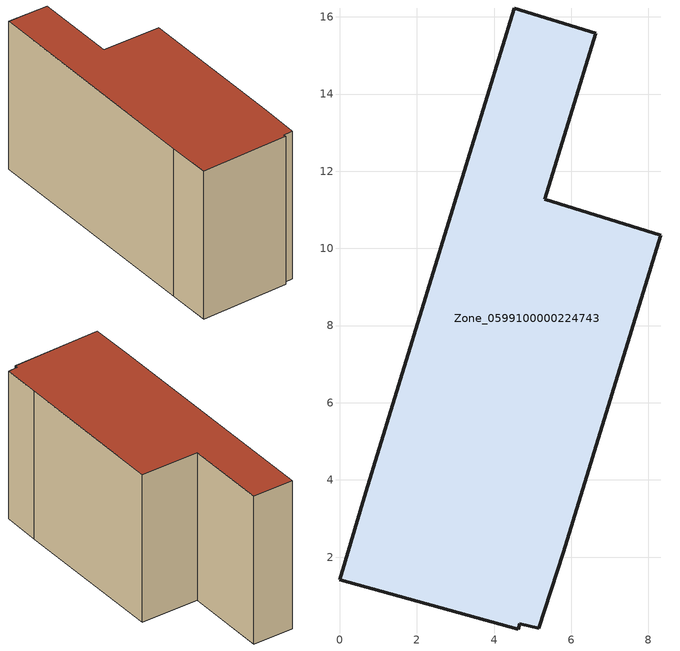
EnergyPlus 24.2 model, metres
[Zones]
Zone_0599100000224743
 floor ground (C_G): 0.68,3.68 4.53,16.23 6.64,15.58 5.31,11.27 8.32,10.34 5.8,2.11 5.16,0.15 4.66,0.28 4.62,0.14 0,1.42 z0
 wall outside (C_F): 5.31,11.27 6.64,15.58 4.53,16.23 0.68,3.68 0,1.42 4.62,0.14 4.66,0.28 5.16,0.15 5.8,2.11 8.32,10.34 5.31,11.27 z0:8.29
 roof outside (C_R): 5.16,0.15 5.8,2.11 8.32,10.34 5.31,11.27 6.64,15.58 4.53,16.23 0.68,3.68 0,1.42 4.62,0.14 4.66,0.28 z8.29
[BUILDING]
Pand.0599100000224743: North Axis=0; Terrain=City; Loads Convergence Tolerance Value=0.04; Temperature Convergence Tolerance Value=0.4; Solar Distribution=FullExterior; Maximum Number of Warmup Days=25; Minimum Number of Warmup Days=1
[Site:Location]
Rotterdam.The.Hague.AP_ZH_NLD Design_Conditions: Latitude=51.96; Longitude=4.45; Time Zone=1; Elevation=-4.5
[SITE:GROUNDTEMPERATURE:BUILDINGSURFACE]
18, 18, 18, 18, 18, 18, 18, 18, 18, 18, 18, 18
[MATERIAL] Thermal Absorptance=0.9; Solar Absorptance=0.7; Visible Absorptance=0.7
Name | Roughness | Thickness | Conductivity | Density | Specific Heat
G.TC.1975-1991 | MediumSmooth | 0.15 | 0.288461 | 540 | 1210
F.TC.1975-1991 | Rough | 0.3 | 0.230769 | 1920 | 840
R.TC.1975-1991 | MediumRough | 0.2 | 0.153846 | 1500 | 1000
[CONSTRUCTION]
C_G: G.TC.1975-1991
C_F: F.TC.1975-1991
C_R: R.TC.1975-1991
[ZONE]
Zone_0599100000224743: Type=1; Multiplier=1; Ceiling Height=Autocalculate; Volume=Autocalculate; Floor Area=autocalculate; Part of Total Floor Area=Yes
[ZONEINFILTRATION:DESIGNFLOWRATE]
Infil_Zone_0599100000224743: Zone or ZoneList or Space or SpaceList=Zone_0599100000224743; Schedule=AlwaysOn; Design Flow Rate Calculation Method=Flow/Area; Flow Rate per Floor Area=0.003; Constant Term Coefficient=1; Temperature Term Coefficient=0; Velocity Term Coefficient=0; Velocity Squared Term Coefficient=0
[HVACTEMPLATE:ZONE:IDEALLOADSAIRSYSTEM]
Zone_0599100000224743: Maximum Heating Supply Air Temperature=50; Minimum Cooling Supply Air Temperature=13; Maximum Heating Supply Air Humidity Ratio=0.0156; Minimum Cooling Supply Air Humidity Ratio=0.0077; Heating Limit=NoLimit; Cooling Limit=NoLimit; Dehumidification Control Type=ConstantSensibleHeatRatio; Cooling Sensible Heat Ratio=0.7; Dehumidification Setpoint=60; Humidification Control Type=None; Humidification Setpoint=30; Outdoor Air Method=None; Outdoor Air Flow Rate per Person=0.00944; Outdoor Air Flow Rate per Zone Floor Area=0; Outdoor Air Flow Rate per Zone=0; Demand Controlled Ventilation Type=None; Outdoor Air Economizer Type=NoEconomizer; Heat Recovery Type=None; Sensible Heat Recovery Effectiveness=0.7; Latent Heat Recovery Effectiveness=0.65
[ZONECONTROL:THERMOSTAT]
ThermostatControl_Zone_0599100000224743: Zone or ZoneList=Zone_0599100000224743; Control Type Schedule=DualSetpointControlType; Control 1=Thermostat_Zone_0599100000224743; Temperature Difference Between Cutout And Setpoint=0
[THERMOSTATSETPOINT:DUALSETPOINT]
Thermostat_Zone_0599100000224743: Heating Setpoint Temperature Schedule=HeatingSetpoint_Zone_0599100000224743; Cooling Setpoint Temperature Schedule=CoolingSetpoint_Zone_0599100000224743
[SCHEDULE:COMPACT]
HeatingSetpoint_Zone_0599100000224743: Through: 12/31, For: AllDays, Until: 24:00, 21
CoolingSetpoint_Zone_0599100000224743: Through: 12/31, For: AllDays, Until: 24:00, 24
DualSetpointControlType: Through: 12/31, For: AllDays, Until: 24:00, 4
AlwaysOn: Through: 12/31, For: AllDays, Until: 24:00, 1
